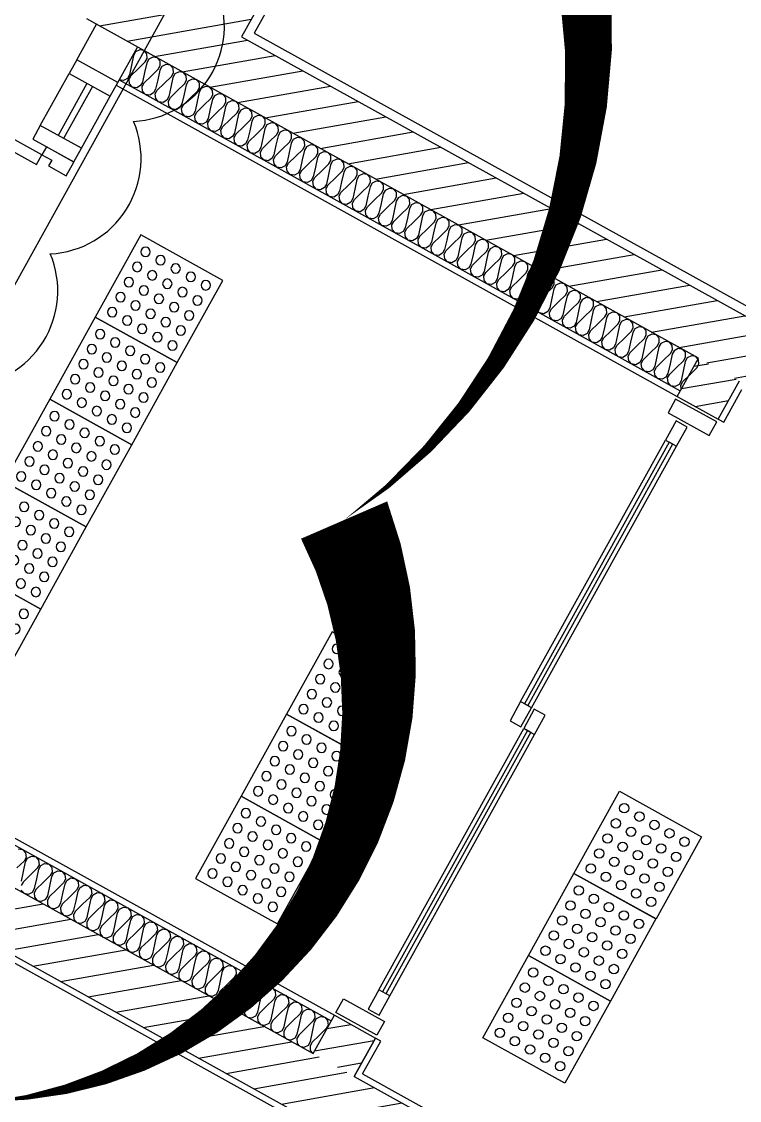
# Model space of a CAD drawing. Header units: millimetres. Extents: x -21000 to 567700, y 435000 to 850800.
# Drawn here: x 245505 to 247800, y 618863 to 622309 of the extents above; entities that cross this region are included whole.
import ezdxf
from ezdxf.xclip import XClip

# ---------------------------------------------------------------- set-up
doc = ezdxf.new("R2010")
doc.units = ezdxf.units.MM
doc.header["$LTSCALE"] = 700
doc.header["$XCLIPFRAME"] = 2
doc.linetypes.add('AB_Pbase$0$주차장기둥$0$CEN', pattern=[62, 60, -1, 0, -1])
doc.layers.get('0').update_dxf_attribs({"color": 2})
doc.layers.get('Defpoints').update_dxf_attribs({"color": 171})
for name, color, linetype in [('AB_Pbase$0$DOOR', 4, 'Continuous'), ('AB_Pbase$0$ELE9', 9, 'Continuous'), ('AB_Pbase$0$FIN', 6, 'Continuous'), ('AB_Pbase$0$HAT-BR', 5, 'Continuous'), ('AB_Pbase$0$INS', 8, 'Continuous'), ('AB_Pbase$0$WAL', 3, 'Continuous'), ('AB_Pbase$0$WIN', 4, 'Continuous'), ('AB_Pbase$0$점자블럭', 5, 'Continuous'), ('AB_Pbase$0$주차장기둥$0$CEN_P', 244, 'AB_Pbase$0$주차장기둥$0$CEN')]:
    doc.layers.add(name, color=color, linetype=linetype)

# ---------------------------------------------------------------- blocks, each defined once
blk = doc.blocks.new('AB_Pbase$0$점자블럭')
at = {"layer": 'AB_Pbase$0$점자블럭', "extrusion": (0, 0, -1)}
blk.add_lwpolyline([(0, 0), (300, 0), (300, 300), (0, 300)], close=True, dxfattribs=at)
at = {"layer": 'AB_Pbase$0$점자블럭', "color": 250}
for centre in [(-260, 260), (-205, 260), (-150, 260), (-95, 260), (-40, 260), (-260, 205), (-205, 205), (-150, 205), (-95, 205), (-40, 205), (-260, 150), (-205, 150), (-150, 150), (-95, 150), (-40, 150), (-260, 95), (-205, 95), (-150, 95), (-95, 95), (-40, 95), (-260, 40), (-205, 40), (-150, 40), (-95, 40), (-40, 40)]:
    blk.add_circle(centre, 15, dxfattribs=at)
blk = doc.blocks.new('AB_Pbase$0$주차장기둥$0$cen 2bl 지하')
at = {"layer": 'AB_Pbase$0$주차장기둥$0$CEN_P', "color": 5}
blk.add_line((-64185.7, 73136.9), (-64185.7, 259452.9), dxfattribs=at)
blk = doc.blocks.new('AB_Pbase$0$주차장기둥')
at = {"rotation": 1.99999810188403}
blk.add_blockref('AB_Pbase$0$주차장기둥$0$cen 2bl 지하', (36991.8, -11666.7), dxfattribs=at)
blk = doc.blocks.new('AB_Pbase$0$C0DCB6AF0-flat-3_2000')
at = {"color": 4, "linetype": 'Continuous'}
for points in [[(-135.4, 1022), (-135.4, 51.4), (-170.6, 51.4), (-170.6, 1022)], [(1735.4, 1022), (1735.4, 51.4), (1770.6, 51.4), (1770.6, 1022)], [(-170.6, 15.5), (-150.1, 15.5), (-150.1, -48.6), (-200, -48.6), (-200, 51.4), (-170.6, 51.4)]]:
    blk.add_lwpolyline(points, close=True, dxfattribs=at)
blk.add_lwpolyline([(1750.1, 15.5), (1750.1, -48.6), (1800, -48.6), (1800, 51.4), (1770.6, 51.4), (1770.6, 15.5), (1750.1, 15.5), (1770.6, 15.5)], dxfattribs=at)
at = {"color": 1, "linetype": 'Continuous'}
for centre, start, end in [((-248.3, -26.2), 4.2354, 85.7635), ((1848.3, -26.2), 94.2376, 175.7658)]:
    blk.add_arc(centre, 1051.1, start, end, dxfattribs=at)
blk = doc.blocks.new('AB_Pbase')
at = {"layer": 'AB_Pbase$0$HAT-BR'}
h = blk.add_hatch(dxfattribs=at)
h.set_pattern_fill('ANSI31', color=256, scale=20, angle=145)
h.paths.add_polyline_path([(235929.4, 604527.6), (236063.8, 604661.9), (238153, 602571.6), (240063.6, 606018.4), (240229.8, 605926.3), (238280.5, 602409.7), (237010.4, 601140.3), (237826.9, 600323.4), (237692.5, 600189.1), (236741.7, 601140.4), (238029, 602427)])
h.paths.add_polyline_path([(238632.8, 599517.1), (232550.1, 593437.5), (232684.4, 593303.2), (238767.1, 599382.7)])
h.paths.add_polyline_path([(239573, 598576.4), (244422.5, 593724.3), (238339.7, 587644.8), (238205.4, 587779.2), (244153.8, 593724.4), (239438.6, 598442)])
h.paths.add_polyline_path([(253366.3, 576146.8), (254890.9, 574621.3), (254756.5, 574487), (253231.9, 576012.5)], flags=17)
h.paths.add_polyline_path([(246954.3, 581883.1), (245525.6, 580455.2), (245391.3, 580589.5), (246820, 582017.5)])
h.paths.add_polyline_path([(247173.6, 582371), (252407.6, 587602.2), (252541.9, 587467.8), (247308, 582236.6)])
h.paths.add_polyline_path([(260580.1, 582120.7), (261142.4, 583135.1), (260976.2, 583227.2), (260414, 582212.8)], flags=17)
h.paths.add_polyline_path([(263886.9, 576046.1), (264234.4, 575698.5), (264194.3, 575658.4), (265114.4, 575148.5), (265206.5, 575314.6)])
edge = h.paths.add_edge_path()
edge.add_line((263638.9, 581842.7), (261303.6, 583137.2))
edge.add_line((261303.6, 583137.2), (261395.8, 583303.3))
edge.add_line((261395.8, 583303.3), (265930.7, 580789.6))
edge.add_line((265930.7, 580789.6), (269809.1, 587786.6))
edge.add_line((269809.1, 587786.6), (269975.3, 587694.4))
edge.add_line((269975.3, 587694.4), (266096.8, 580697.5))
edge.add_line((266096.8, 580697.5), (266534.1, 580455.1))
edge.add_line((266534.1, 580455.1), (266442, 580288.9))
edge.add_line((266442, 580288.9), (263805.1, 581750.6))
edge.add_line((263638.9, 581842.7), (262485.1, 579761.3))
edge.add_line((263805.1, 581750.6), (261405.4, 577421.6))
edge.add_line((262393, 579595.1), (259935.3, 580957.4))
edge.add_line((262485.1, 579761.3), (259861.3, 581215.7))
edge.add_line((262393, 579595.1), (261239.3, 577513.7))
edge.add_line((259861.3, 581215.7), (259168.1, 579965.2))
edge.add_line((259334.3, 579873.1), (259168.1, 579965.2))
edge.add_line((259935.3, 580957.4), (259334.3, 579873.1))
edge.add_line((261239.3, 577513.7), (258615.4, 578968.1))
edge.add_line((258615.4, 578968.1), (258523.3, 578802))
edge.add_line((258523.3, 578802), (263739.4, 575910.6))
edge.add_line((263739.4, 575910.6), (263879.2, 576050.4))
edge.add_line((263879.2, 576050.4), (261405.4, 577421.6))
edge = h.paths.add_edge_path()
edge.add_line((273761.7, 610263.5), (273411.9, 610457.4))
edge.add_line((273411.9, 610457.4), (273281, 610221.2))
edge.add_line((273281, 610221.2), (271837.9, 611021.2))
edge.add_line((271837.9, 611021.2), (270579.8, 608751.5))
edge.add_line((270579.8, 608751.5), (267899.1, 610237.5))
edge.add_line((267899.1, 610237.5), (268345.1, 611042.1))
edge.add_line((268345.1, 611042.1), (267907.8, 611284.5))
edge.add_line((267907.8, 611284.5), (267461.8, 610479.9))
edge.add_line((267461.8, 610479.9), (264676.1, 612024))
edge.add_line((264676.1, 612024), (266867.4, 615977.3))
edge.add_line((266867.4, 615977.3), (266701.3, 616069.4))
edge.add_line((266701.3, 616069.4), (265295.3, 613533))
edge.add_line((265295.3, 613533), (264945.5, 613726.9))
edge.add_line((264945.5, 613726.9), (264853.4, 613560.7))
edge.add_line((264853.4, 613560.7), (265203.2, 613366.8))
edge.add_line((265203.2, 613366.8), (264417.8, 611949.9))
edge.add_line((264417.8, 611949.9), (276229.5, 605402.6))
edge.add_line((276229.5, 605402.6), (278088.8, 608756.8))
edge.add_line((278088.8, 608756.8), (278565.5, 608492.5))
edge.add_line((278565.5, 608492.5), (278798.2, 608912.4))
edge.add_line((278798.2, 608912.4), (278719.4, 608956))
edge.add_line((278719.4, 608956), (278578.9, 608702.3))
edge.add_line((278578.9, 608702.3), (278093.4, 608971.4))
edge.add_line((278093.4, 608971.4), (278825.5, 610292.1))
edge.add_line((278825.5, 610292.1), (278746.8, 610335.7))
edge.add_line((278746.8, 610335.7), (278092.3, 609155))
edge.add_line((278092.3, 609155), (277414.5, 609530.7))
edge.add_line((277414.5, 609530.7), (277370.8, 609452))
edge.add_line((277370.8, 609452), (278048.7, 609076.3))
edge.add_line((278048.7, 609076.3), (276155.5, 605660.9))
edge.add_line((276155.5, 605660.9), (275027.2, 606286.3))
edge.add_line((275027.2, 606286.3), (275473.2, 607090.9))
edge.add_line((275473.2, 607090.9), (275394.5, 607134.6))
edge.add_line((275394.5, 607134.6), (274948.5, 606329.9))
edge.add_line((274948.5, 606329.9), (274668.6, 606485.1))
edge.add_line((274668.6, 606485.1), (275114.6, 607289.7))
edge.add_line((275114.6, 607289.7), (275035.9, 607333.3))
edge.add_line((275035.9, 607333.3), (274589.9, 606528.7))
edge.add_line((274589.9, 606528.7), (270746, 608659.4))
edge.add_line((270746, 608659.4), (271911.9, 610762.9))
edge.add_line((271911.9, 610762.9), (273538.7, 609861.1))
edge.add_line((273538.7, 609861.1), (273766.6, 610272.2))
h.paths.add_polyline_path([(249823.9, 630123.9), (248214.6, 631015.9), (248122.5, 630849.7), (249731.8, 629957.7)])
h.paths.add_polyline_path([(264448.6, 621462.8), (264706.6, 621319.7), (264798.7, 621485.9), (263959.1, 621951.3), (263866.9, 621785.1), (264282.4, 621554.9), (263271.6, 619731.3), (263437.7, 619639.2)])
h.paths.add_polyline_path([(269499.6, 619034.5), (268660, 619499.9), (268567.9, 619333.7), (269048.9, 619067.1), (267972.6, 617125.4), (268138.8, 617033.3), (269215.1, 618975), (269407.5, 618868.3)])
h.paths.add_polyline_path([(278950.9, 618872.1), (277573.4, 619635.6), (275440.2, 615787.3), (272265.3, 617547.2), (272173.2, 617381), (274499.7, 616091.4), (273527.6, 614337.8), (273693.8, 614245.7), (274665.9, 615999.3), (276004, 615257.5), (276166.4, 615550.5), (275676.7, 615822), (277647.4, 619377.4), (278858.8, 618705.9)])
h.paths.add_polyline_path([(271683.5, 616497.6), (271517.4, 616589.7), (270492, 614739.9), (270658.2, 614647.8)])
h.paths.add_polyline_path([(266121, 619581), (265095.6, 617731.2), (264929.4, 617823.3), (265954.8, 619673.1)])
h.paths.add_polyline_path([(264405.1, 617124.9), (264497.2, 617291.1), (264296.1, 617402.6), (264203.9, 617236.4)])
edge = h.paths.add_edge_path()
edge.add_line((261140, 623342.4), (261232.1, 623508.6))
edge.add_line((261232.1, 623508.6), (257484.4, 625586))
edge.add_line((257484.4, 625586), (257392.3, 625419.8))
edge.add_line((257392.3, 625419.8), (258756.7, 624663.5))
edge.add_line((258756.7, 624663.5), (257030.8, 621549.9))
edge.add_line((257030.8, 621549.9), (255666.4, 622306.2))
edge.add_line((255666.4, 622306.2), (255622.7, 622227.5))
edge.add_line((255622.7, 622227.5), (256987.1, 621471.2))
edge.add_line((256987.1, 621471.2), (256735, 621016.4))
edge.add_line((256735, 621016.4), (256813.8, 620972.7))
edge.add_line((256813.8, 620972.7), (258835.4, 624619.9))
edge.add_line((258835.4, 624619.9), (261140, 623342.4))
h.paths.add_polyline_path([(252295.3, 623557.4), (252251.7, 623478.7), (252800.5, 623174.5), (252844.1, 623253.2)], flags=17)
h.paths.add_polyline_path([(278024, 614023.5), (278741.6, 615317.9), (277798.7, 613617.1), (277877.5, 613573.4), (278119.7, 614010.5), (279335.4, 613336.6), (279379.1, 613415.3), (278163.4, 614089.2), (278820.3, 615274.3), (278741.6, 615317.9)])
h.paths.add_polyline_path([(276999.8, 611990.1), (277047.9, 611963.4), (276926.7, 611744.8), (276799.9, 611815.1), (277163.5, 612471), (277242.2, 612427.4)], flags=17)
h.paths.add_polyline_path([(275349.5, 612653.4), (275456.1, 612845.8), (275766.5, 612673.7), (275659.8, 612481.3)], flags=17)
h.paths.add_polyline_path([(274915.1, 612859.8), (274748.9, 612952), (274506.5, 612514.6), (274672.7, 612422.5)], flags=17)
h.paths.add_polyline_path([(279024.5, 610867.8), (280144.5, 612888.1), (280223.2, 612844.5), (279103.3, 610824.1)])
h.paths.add_polyline_path([(279601.8, 610547.8), (280721.7, 612568.2), (280800.4, 612524.5), (279680.5, 610504.2)])
edge = h.paths.add_edge_path()
edge.add_line((268115.9, 579441.1), (268710.6, 579111.4))
edge.add_line((268710.6, 579111.4), (268676.7, 579050.2))
edge.add_line((268676.7, 579050.2), (271436.1, 577520.6))
edge.add_line((271436.1, 577520.6), (271470, 577581.9))
edge.add_line((271470, 577581.9), (271528.2, 577686.8))
edge.add_line((271528.2, 577686.8), (268174.1, 579546.1))
edge.add_line((268174.1, 579546.1), (268115.9, 579441.1))
h.paths.add_polyline_path([(252546, 576288.4), (251117.3, 574860.5), (254615.6, 571360.4), (257807.1, 577118), (257640.9, 577210.2), (255736.8, 573775), (255682.7, 573829.2), (255548.3, 573694.9), (255641, 573602.1), (254521.2, 571582.1), (251315.3, 574789.7), (252680.4, 576154.1)])
h.paths.add_polyline_path([(254748.7, 622094.5), (254457.8, 621569.8), (254624, 621477.7), (254914.9, 622002.4)], flags=17)
h.paths.add_polyline_path([(260390.1, 620339.5), (260224, 620431.6), (261377.8, 622513.2), (261544, 622421.1)])
h.paths.add_polyline_path([(246694.2, 601788.4), (244262.8, 603136.2), (244354.9, 603302.4), (246786.3, 601954.6)])
h.paths.add_polyline_path([(264513.8, 616681.6), (263362.4, 614604.4), (263948.4, 614279.6), (263856.3, 614113.4), (262500.6, 614864.9), (262592.7, 615031.1), (263196.2, 614696.5), (264347.6, 616773.8)])
h.paths.add_polyline_path([(251505.8, 616203), (251413.7, 616036.9), (267384.3, 607184.2), (267476.4, 607350.4)])
h.paths.add_polyline_path([(271057.7, 605148), (274188.8, 603412.4), (272429, 600237.5), (270189.9, 601478.7), (270097.8, 601312.5), (274624, 598803.6), (274716.1, 598969.8), (272595.1, 600145.4), (274355, 603320.3), (277464.3, 601596.8), (270405.5, 588862.3), (265870.5, 591376.1), (265778.4, 591209.9), (270479.5, 588604), (277722.6, 601670.9), (271149.8, 605314.2)])
h.paths.add_polyline_path([(255481.8, 630440.5), (255389.7, 630274.4), (255792, 630051.4), (254296.4, 627353.1), (254375.1, 627309.5), (255870.8, 630007.7), (258726.4, 628424.8), (257230.8, 625726.6), (257396.9, 625634.5), (258984.7, 628498.9)])
h.paths.add_polyline_path([(252754.7, 624571.9), (253714.6, 626303.6), (253793.4, 626260), (252833.4, 624528.2)])
h.paths.add_polyline_path([(271454, 617733.9), (271546.1, 617900.1), (271143.9, 618123.1), (271051.8, 617956.9)])
h.paths.add_polyline_path([(274129.6, 612597.8), (274173.2, 612676.5), (272975, 613340.7), (272679.2, 612807.2), (272845.4, 612715.1), (273097.5, 613169.9)], flags=17)
h.paths.add_polyline_path([(261119, 615848), (261285.2, 615755.9), (262691.1, 618292.3), (262525, 618384.4)])
h.paths.add_polyline_path([(261302.7, 615746.2), (261210.6, 615580), (261503.6, 615417.6), (261595.7, 615583.7)], flags=17)
h.paths.add_polyline_path([(260779.6, 615235.7), (260945.8, 615143.6), (260407.7, 614172.8), (247559.5, 621294.6), (247428.3, 621367.4), (245110.6, 622652.1), (245202.7, 622818.3), (246042.3, 622352.9), (246488.4, 623157.5), (246654.5, 623065.4), (246208.5, 622260.8), (248062.7, 621233), (249400.8, 623646.9), (248952.5, 623895.4), (248996.2, 623974.1), (249984.5, 623426.3), (249940.9, 623347.5), (249479.5, 623603.3), (248141.4, 621189.3), (250017.5, 620149.4), (251359.6, 622570.7), (250948.5, 622798.5), (250988.1, 622869.9), (251939.3, 622342.7), (251895.6, 622264), (251434.3, 622519.7), (250096.2, 620105.8), (252811.9, 618600.4), (253257.9, 619405.1), (253336.6, 619361.5), (252890.6, 618556.8), (253257.9, 618353.2), (254159.7, 619980), (253792.3, 620183.6), (253676, 619973.7), (253597.3, 620017.3), (253905.1, 620572.7), (254071.3, 620480.6), (253971.9, 620301.3), (254627.9, 619937.7), (254535.8, 619771.5), (254238.4, 619936.4), (253336.7, 618309.6), (254613.6, 617601.7), (255607.5, 619394.7), (255773.6, 619302.6), (254779.8, 617509.6), (260333.6, 614431.1)])
h.paths.add_polyline_path([(251257.3, 624727.3), (251091.2, 624819.4), (250887.5, 624452.1), (248071, 626013.3), (247978.9, 625847.1), (247979.1, 625847), (246827.7, 623769.8), (246993.9, 623677.6), (248145.3, 625754.9), (251552, 623866.5), (251644.1, 624032.7), (251053.7, 624359.9)])
h.paths.add_polyline_path([(239278.8, 608614.4), (239444.9, 608522.3), (239503.1, 608627.2), (240058.5, 608319.4), (240150.6, 608485.5), (239595.2, 608793.4), (239937, 609410), (239416.6, 609698.5), (239373, 609619.7), (239727.2, 609423.4)], flags=17)
h.paths.add_polyline_path([(249096, 617321.6), (249188.1, 617487.8), (246328.1, 619073.1), (246196.9, 619145.8), (244727.6, 619960.3), (244635.4, 619794.1)])
h.paths.add_polyline_path([(244912.1, 609773.6), (245004.2, 609939.8), (238523.3, 613532.3), (235245.5, 607619), (234042, 606416.1), (235434.6, 605022.7), (235569, 605157.1), (234240, 606486.8), (235318, 607564.2), (236122.2, 609014.9), (238706.7, 607582.3), (238270.4, 606795.2), (238991.9, 606395.2), (239084, 606561.4), (238528.6, 606869.2), (239047.4, 607805.1), (238881.2, 607897.2), (238798.8, 607748.5), (238357.1, 607993.3), (239086.7, 609309.6), (239008, 609353.3), (238278.4, 608037), (236214.3, 609181.1), (238509.9, 613322.4), (242795.5, 610946.9), (241038.1, 607776.4), (241204.2, 607684.3), (242961.7, 610854.8)])
h.paths.add_polyline_path([(254770.9, 631457.8), (254937, 631365.6), (255145.7, 631742.1), (254979.5, 631834.2)])
h.paths.add_polyline_path([(254539.5, 630648.5), (254373.3, 630740.6), (254143, 630325.1), (253548.3, 630654.8), (253504.7, 630576.1), (254099.4, 630246.4), (253042.5, 628339.7), (251765.6, 629047.6), (252822.5, 630954.2), (252848.7, 630939.7), (252892.3, 631018.4), (252787.4, 631076.6), (251686.9, 629091.2), (250436.1, 629784.5), (250344, 629618.3), (251594.7, 628925), (250494.2, 626939.6), (250599.2, 626881.5), (250642.8, 626960.2), (250616.6, 626974.7), (251673.5, 628881.4), (252950.4, 628173.6), (251893.5, 626266.9), (251298.8, 626596.6), (251255.1, 626517.9), (251849.9, 626188.2), (251488.7, 625536.6), (251654.9, 625444.5)])
h = blk.add_hatch(dxfattribs=at)
h.set_pattern_fill('ANSI31', color=256, scale=20, angle=145)
h.set_pattern_definition([(190, (-10811.924, 509606.45), (11.026659, -62.535292), [])])
h.paths.add_polyline_path([(247600.8, 621111.7), (247668.6, 621234.2), (247799.8, 621161.4), (247732, 621039)])
h = blk.add_hatch(dxfattribs=at)
h.set_pattern_fill('ANSI31', color=256, scale=20, angle=145)
h.set_pattern_definition([(190, (-11817.737, 510163.98), (11.02666, -62.535292), [])])
h.paths.add_polyline_path([(246437.2, 619012.6), (246505.1, 619135.1), (246636.3, 619062.3), (246568.4, 618939.9)])
at = {"layer": 'AB_Pbase$0$ELE9'}
for p, q in [((245565.3, 621977, 0), (245657.4, 622143.2, 0)), ((245696.5, 621904.3, 0), (245788.6, 622070.5, 0)), ((247100.5, 620137), (247563.5, 620972.3)), ((247135.5, 620117.6), (247598.5, 620952.9)), ((246647.3, 619216.3), (247110.3, 620051.6)), ((246682.3, 619196.9), (247145.3, 620032.2))]:
    blk.add_line(p, q, dxfattribs=at)
at = {"layer": 'AB_Pbase$0$FIN'}
for p, q in [((248157, 625714.1), (246249.3, 622272.5)), ((246249.3, 622272.5), (248051, 621273.7)), ((245817.7, 622122.9), (247610.5, 621129.2, 0)), ((245808, 622105.5), (247600.8, 621111.7, 0)), ((247600.8, 621111.7), (247648.9, 621085)), ((247749.5, 621029.3), (247807.6, 621134.2, 0)), ((247732, 621039), (247749.5, 621029.3)), ((242622.9, 620886.9), (249200, 617241.1)), ((244702.6, 620111.3, 0), (246495.4, 619117.6)), ((244712.3, 620128.8, 0), (246505.1, 619135.1)), ((246595.6, 618947.7), (246653.8, 619052.6)), ((246653.8, 619052.6), (246636.3, 619062.3)), ((246595.6, 618947.7), (249311.5, 617442.2))]:
    blk.add_line(p, q, dxfattribs=at)
at = {"layer": 'AB_Pbase$0$INS', "elevation": 0}
blk.add_lwpolyline([(247613.5, 621134.7), (247612.2, 621147.5), (247618.6, 621159), (247641, 621180.9), (247663.4, 621202.8), (247669.8, 621214.3), (247669.3, 621228.3), (247660.1, 621238.9), (247646.2, 621241.1), (247633.1, 621234.7), (247626.7, 621223.1), (247620, 621192.5), (247613.3, 621161.9), (247606.9, 621150.4), (247594.8, 621143.4), (247580.9, 621145.6), (247571.7, 621156.2), (247570.2, 621170.7), (247576.6, 621182.3), (247599, 621204.2), (247621.4, 621226), (247627.8, 621237.6), (247627.3, 621251.6), (247618.1, 621262.2), (247604.2, 621264.4), (247591.1, 621257.9), (247584.7, 621246.4), (247578, 621215.8), (247571.3, 621185.2), (247564.9, 621173.6), (247552.8, 621166.6), (247538.9, 621168.8), (247529.7, 621179.4), (247528.2, 621194), (247534.6, 621205.6), (247557, 621227.4), (247579.4, 621249.3), (247585.8, 621260.8), (247585.3, 621274.8), (247576.1, 621285.4), (247562.3, 621287.6), (247549.1, 621281.2), (247542.7, 621269.7), (247536, 621239.1), (247529.3, 621208.5), (247522.9, 621196.9), (247510.8, 621189.9), (247497, 621192.1), (247487.7, 621202.7), (247486.2, 621217.3), (247492.6, 621228.8), (247515, 621250.7), (247537.4, 621272.6), (247543.8, 621284.1), (247543.4, 621298.1), (247534.1, 621308.7), (247520.3, 621310.9), (247507.1, 621304.5), (247500.7, 621292.9), (247494, 621262.3), (247487.4, 621231.7), (247481, 621220.2), (247468.8, 621213.2), (247455, 621215.4), (247445.8, 621226), (247444.2, 621240.5), (247450.6, 621252.1), (247473, 621274), (247495.5, 621295.8), (247501.9, 621307.4), (247501.4, 621321.4), (247492.2, 621332), (247478.3, 621334.2), (247465.1, 621327.8), (247458.7, 621316.2), (247452.1, 621285.6), (247445.4, 621255), (247439, 621243.5), (247426.9, 621236.5), (247413, 621238.7), (247403.8, 621249.3), (247402.2, 621263.8), (247408.6, 621275.4), (247431.1, 621297.2), (247453.5, 621319.1), (247459.9, 621330.7), (247459.4, 621344.6), (247450.2, 621355.2), (247436.3, 621357.4), (247423.1, 621351), (247416.7, 621339.5), (247410.1, 621308.9), (247403.4, 621278.3), (247397, 621266.7), (247384.9, 621259.7), (247371, 621261.9), (247361.8, 621272.5), (247360.3, 621287.1), (247366.7, 621298.6), (247389.1, 621320.5), (247411.5, 621342.4), (247417.9, 621353.9), (247417.4, 621367.9), (247408.2, 621378.5), (247394.3, 621380.7), (247381.2, 621374.3), (247374.8, 621362.7), (247368.1, 621332.1), (247361.4, 621301.5), (247355, 621290), (247342.9, 621283), (247329, 621285.2), (247319.8, 621295.8), (247318.3, 621310.4), (247324.7, 621321.9), (247347.1, 621343.8), (247369.5, 621365.7), (247375.9, 621377.2), (247375.4, 621391.2), (247366.2, 621401.8), (247352.3, 621404), (247339.2, 621397.6), (247332.8, 621386), (247326.1, 621355.4), (247319.4, 621324.8), (247313, 621313.3), (247300.9, 621306.3), (247287, 621308.5), (247277.8, 621319.1), (247276.3, 621333.6), (247282.7, 621345.2), (247305.1, 621367.1), (247327.5, 621388.9), (247333.9, 621400.5), (247333.5, 621414.5), (247324.2, 621425.1), (247310.4, 621427.3), (247297.2, 621420.8), (247290.8, 621409.3), (247284.1, 621378.7), (247277.5, 621348.1), (247271.1, 621336.5), (247258.9, 621329.5), (247245.1, 621331.7), (247235.9, 621342.3), (247234.3, 621356.9), (247240.7, 621368.4), (247263.1, 621390.3), (247285.6, 621412.2), (247292, 621423.7), (247291.5, 621437.7), (247282.3, 621448.3), (247268.4, 621450.5), (247255.2, 621444.1), (247248.8, 621432.6), (247242.1, 621402), (247235.5, 621371.4), (247229.1, 621359.8), (247217, 621352.8), (247203.1, 621355), (247193.9, 621365.6), (247192.3, 621380.2), (247198.7, 621391.7), (247221.2, 621413.6), (247243.6, 621435.5), (247250, 621447), (247249.5, 621461), (247240.3, 621471.6), (247226.4, 621473.8), (247213.2, 621467.4), (247206.8, 621455.8), (247200.2, 621425.2), (247193.5, 621394.6), (247187.1, 621383.1), (247175, 621376.1), (247161.1, 621378.3), (247151.9, 621388.9), (247150.4, 621403.4), (247156.8, 621415), (247179.2, 621436.9), (247201.6, 621458.7), (247208, 621470.3), (247207.5, 621484.3), (247198.3, 621494.9), (247184.4, 621497.1), (247171.3, 621490.6), (247164.9, 621479.1), (247158.2, 621448.5), (247151.5, 621417.9), (247145.1, 621406.4), (247133, 621399.3), (247119.1, 621401.6), (247109.9, 621412.1), (247108.4, 621426.7), (247114.8, 621438.3), (247137.2, 621460.1), (247159.6, 621482), (247166, 621493.6), (247165.5, 621507.5), (247156.3, 621518.1), (247142.4, 621520.3), (247129.3, 621513.9), (247122.9, 621502.4), (247116.2, 621471.8), (247109.5, 621441.2), (247103.1, 621429.6), (247091, 621422.6), (247077.1, 621424.8), (247067.9, 621435.4), (247066.4, 621450), (247072.8, 621461.5), (247095.2, 621483.4), (247117.6, 621505.3), (247124, 621516.8), (247123.5, 621530.8), (247114.3, 621541.4), (247100.5, 621543.6), (247087.3, 621537.2), (247080.9, 621525.6), (247074.2, 621495), (247067.5, 621464.4), (247061.1, 621452.9), (247049, 621445.9), (247035.2, 621448.1), (247025.9, 621458.7), (247024.4, 621473.3), (247030.8, 621484.8), (247053.2, 621506.7), (247075.6, 621528.6), (247082, 621540.1), (247081.6, 621554.1), (247072.3, 621564.7), (247058.5, 621566.9), (247045.3, 621560.5), (247038.9, 621548.9), (247032.2, 621518.3), (247025.6, 621487.7), (247019.2, 621476.2), (247007, 621469.2), (246993.2, 621471.4), (246984, 621482), (246982.4, 621496.5), (246988.8, 621508.1), (247011.2, 621529.9), (247033.7, 621551.8), (247040.1, 621563.4), (247039.6, 621577.4), (247030.4, 621588), (247016.5, 621590.2), (247003.3, 621583.7), (246996.9, 621572.2), (246990.3, 621541.6), (246983.6, 621511), (246977.2, 621499.4), (246965.1, 621492.4), (246951.2, 621494.6), (246942, 621505.2), (246940.4, 621519.8), (246946.8, 621531.3), (246969.3, 621553.2), (246991.7, 621575.1), (246998.1, 621586.6), (246997.6, 621600.6), (246988.4, 621611.2), (246974.5, 621613.4), (246961.3, 621607), (246954.9, 621595.5), (246948.3, 621564.9), (246941.6, 621534.3), (246935.2, 621522.7), (246923.1, 621515.7), (246909.2, 621517.9), (246900, 621528.5), (246898.5, 621543.1), (246904.9, 621554.6), (246927.3, 621576.5), (246949.7, 621598.4), (246956.1, 621609.9), (246955.6, 621623.9), (246946.4, 621634.5), (246932.5, 621636.7), (246919.4, 621630.3), (246913, 621618.7), (246906.3, 621588.1), (246899.6, 621557.5), (246893.2, 621546), (246881.1, 621539), (246867.2, 621541.2), (246858, 621551.8), (246856.5, 621566.3), (246862.9, 621577.9), (246885.3, 621599.8), (246907.7, 621621.6), (246914.1, 621633.2), (246913.6, 621647.2), (246904.4, 621657.8), (246890.5, 621660), (246877.4, 621653.5), (246871, 621642), (246864.3, 621611.4), (246857.6, 621580.8), (246851.2, 621569.3), (246839.1, 621562.2), (246825.3, 621564.4), (246816, 621575), (246814.5, 621589.6), (246820.9, 621601.2), (246843.3, 621623), (246865.7, 621644.9), (246872.1, 621656.5), (246871.7, 621670.4), (246862.4, 621681), (246848.6, 621683.2), (246835.4, 621676.8), (246829, 621665.3), (246822.3, 621634.7), (246815.7, 621604.1), (246809.3, 621592.5), (246797.1, 621585.5), (246783.3, 621587.7), (246774.1, 621598.3), (246772.5, 621612.9), (246778.9, 621624.4), (246801.3, 621646.3), (246823.8, 621668.2), (246830.2, 621679.7), (246829.7, 621693.7), (246820.5, 621704.3), (246806.6, 621706.5), (246793.4, 621700.1), (246787, 621688.5), (246780.3, 621657.9), (246773.7, 621627.3), (246767.3, 621615.8), (246755.2, 621608.8), (246741.3, 621611), (246732.1, 621621.6), (246730.5, 621636.2), (246736.9, 621647.7), (246759.4, 621669.6), (246781.8, 621691.5), (246788.2, 621703), (246787.7, 621717), (246778.5, 621727.6), (246764.6, 621729.8), (246751.4, 621723.4), (246745, 621711.8), (246738.4, 621681.2), (246731.7, 621650.6), (246725.3, 621639.1), (246713.2, 621632.1), (246699.3, 621634.3), (246690.1, 621644.9), (246688.6, 621659.4), (246695, 621671), (246717.4, 621692.8), (246739.8, 621714.7), (246746.2, 621726.3), (246745.7, 621740.3), (246736.5, 621750.8), (246722.6, 621753.1), (246709.5, 621746.6), (246703.1, 621735.1), (246696.4, 621704.5), (246689.7, 621673.9), (246683.3, 621662.3), (246671.2, 621655.3), (246657.3, 621657.5), (246648.1, 621668.1), (246646.6, 621682.7), (246653, 621694.2), (246675.4, 621716.1), (246697.8, 621738), (246704.2, 621749.5), (246703.7, 621763.5), (246694.5, 621774.1), (246680.6, 621776.3), (246667.5, 621769.9), (246661.1, 621758.4), (246654.4, 621727.8), (246647.7, 621697.2), (246641.3, 621685.6), (246629.2, 621678.6), (246615.3, 621680.8), (246606.1, 621691.4), (246604.6, 621706), (246611, 621717.5), (246633.4, 621739.4), (246655.8, 621761.3), (246662.2, 621772.8), (246661.7, 621786.8), (246652.5, 621797.4), (246638.7, 621799.6), (246625.5, 621793.2), (246619.1, 621781.6), (246612.4, 621751), (246605.7, 621720.4), (246599.3, 621708.9), (246587.2, 621701.9), (246573.4, 621704.1), (246564.1, 621714.7), (246562.6, 621729.2), (246569, 621740.8), (246591.4, 621762.7), (246613.8, 621784.5), (246620.2, 621796.1), (246619.8, 621810.1), (246610.5, 621820.7), (246596.7, 621822.9), (246583.5, 621816.4), (246577.1, 621804.9), (246570.4, 621774.3), (246563.8, 621743.7), (246557.4, 621732.1), (246545.3, 621725.1), (246531.4, 621727.3), (246522.2, 621737.9), (246520.6, 621752.5), (246527, 621764.1), (246549.4, 621785.9), (246571.9, 621807.8), (246578.3, 621819.3), (246577.8, 621833.3), (246568.6, 621843.9), (246554.7, 621846.1), (246541.5, 621839.7), (246535.1, 621828.2), (246528.5, 621797.6), (246521.8, 621767), (246515.4, 621755.4), (246503.3, 621748.4), (246489.4, 621750.6), (246480.2, 621761.2), (246478.6, 621775.8), (246485, 621787.3), (246507.5, 621809.2), (246529.9, 621831.1), (246536.3, 621842.6), (246535.8, 621856.6), (246526.6, 621867.2), (246512.7, 621869.4), (246499.5, 621863), (246493.1, 621851.4), (246486.5, 621820.8), (246479.8, 621790.2), (246473.4, 621778.7), (246461.3, 621771.7), (246447.4, 621773.9), (246438.2, 621784.5), (246436.7, 621799.1), (246443.1, 621810.6), (246465.5, 621832.5), (246487.9, 621854.3), (246494.3, 621865.9), (246493.8, 621879.9), (246484.6, 621890.5), (246470.7, 621892.7), (246457.6, 621886.3), (246451.2, 621874.7), (246444.5, 621844.1), (246437.8, 621813.5), (246431.4, 621802), (246419.3, 621795), (246405.4, 621797.2), (246396.2, 621807.8), (246394.7, 621822.3), (246401.1, 621833.9), (246423.5, 621855.7), (246445.9, 621877.6), (246452.3, 621889.2), (246451.8, 621903.1), (246442.6, 621913.7), (246428.7, 621915.9), (246415.6, 621909.5), (246409.2, 621898), (246402.5, 621867.4), (246395.8, 621836.8), (246389.4, 621825.2), (246377.3, 621818.2), (246363.5, 621820.4), (246354.2, 621831), (246352.7, 621845.6), (246359.1, 621857.1), (246381.5, 621879), (246403.9, 621900.9), (246410.3, 621912.4), (246409.9, 621926.4), (246400.6, 621937), (246386.8, 621939.2), (246373.6, 621932.8), (246367.2, 621921.2), (246360.5, 621890.6), (246353.9, 621860), (246347.5, 621848.5), (246335.3, 621841.5), (246321.5, 621843.7), (246312.3, 621854.3), (246310.7, 621868.9), (246317.1, 621880.4), (246339.5, 621902.3), (246362, 621924.2), (246368.4, 621935.7), (246367.9, 621949.7), (246358.7, 621960.3), (246344.8, 621962.5), (246331.6, 621956.1), (246325.2, 621944.5), (246318.5, 621913.9), (246311.9, 621883.3), (246305.5, 621871.8), (246293.4, 621864.8), (246279.5, 621867), (246270.3, 621877.6), (246268.7, 621892.1), (246275.1, 621903.7), (246297.6, 621925.6), (246320, 621947.4), (246326.4, 621959), (246325.9, 621973), (246316.7, 621983.6), (246302.8, 621985.8), (246289.6, 621979.3), (246283.2, 621967.8), (246276.6, 621937.2), (246269.9, 621906.6), (246263.5, 621895), (246251.4, 621888), (246237.5, 621890.2), (246228.3, 621900.8), (246226.8, 621915.4), (246233.2, 621926.9), (246255.6, 621948.8), (246278, 621970.7), (246284.4, 621982.2), (246283.9, 621996.2), (246274.7, 622006.8), (246260.8, 622009), (246247.7, 622002.6), (246241.3, 621991.1), (246234.6, 621960.5), (246227.9, 621929.9), (246221.5, 621918.3), (246209.4, 621911.3), (246195.5, 621913.5), (246186.3, 621924.1), (246184.8, 621938.7), (246191.2, 621950.2), (246213.6, 621972.1), (246236, 621994), (246242.4, 622005.5), (246241.9, 622019.5), (246232.7, 622030.1), (246218.8, 622032.3), (246205.7, 622025.9), (246199.3, 622014.3), (246192.6, 621983.7), (246185.9, 621953.1), (246179.5, 621941.6), (246167.4, 621934.6), (246153.5, 621936.8), (246144.3, 621947.4), (246142.8, 621961.9), (246149.2, 621973.5), (246171.6, 621995.4), (246194, 622017.2), (246200.4, 622028.8), (246199.9, 622042.8), (246190.7, 622053.4), (246176.9, 622055.6), (246163.7, 622049.1), (246157.3, 622037.6), (246150.6, 622007), (246143.9, 621976.4), (246137.5, 621964.9), (246125.4, 621957.9), (246111.6, 621960.1), (246102.3, 621970.6), (246100.8, 621985.2), (246107.2, 621996.8), (246129.6, 622018.6), (246152, 622040.5), (246158.4, 622052.1), (246158, 622066), (246148.7, 622076.6), (246134.9, 622078.8), (246121.7, 622072.4), (246115.3, 622060.9), (246108.6, 622030.3), (246102, 621999.7), (246095.6, 621988.1), (246083.5, 621981.1), (246069.6, 621983.3), (246060.4, 621993.9), (246058.8, 622008.5), (246065.2, 622020), (246087.6, 622041.9), (246110.1, 622063.8), (246116.5, 622075.3), (246116, 622089.3), (246106.8, 622099.9), (246092.9, 622102.1), (246079.7, 622095.7), (246073.3, 622084.1), (246066.7, 622053.5), (246060, 622022.9), (246053.6, 622011.4), (246041.5, 622004.4), (246027.6, 622006.6), (246018.4, 622017.2), (246016.9, 622031.8), (246023.3, 622043.3), (246045.7, 622065.2), (246068.1, 622087.1), (246074.5, 622098.6), (246074, 622112.6), (246064.8, 622123.2), (246050.9, 622125.4), (246037.7, 622119), (246031.3, 622107.4), (246024.7, 622076.8), (246018, 622046.2), (246011.6, 622034.7), (245999.5, 622027.7), (245985.6, 622029.9), (245976.4, 622040.5), (245974.9, 622055), (245981.3, 622066.6), (246003.7, 622088.5), (246026.1, 622110.3), (246032.5, 622121.9), (246032, 622135.9), (246022.8, 622146.5), (246008.9, 622148.7), (245995.8, 622142.2), (245989.4, 622130.7), (245982.7, 622100.1), (245976, 622069.5), (245969.6, 622057.9), (245957.5, 622050.9), (245943.6, 622053.1), (245934.4, 622063.7), (245932.9, 622078.3), (245939.3, 622089.8), (245961.7, 622111.7), (245984.1, 622133.6), (245990.5, 622145.1), (245990, 622159.1), (245980.8, 622169.7), (245966.9, 622171.9), (245953.8, 622165.5), (245947.4, 622154), (245940.7, 622123.4), (245934, 622092.8), (245927.6, 622081.2), (245915.5, 622074.2), (245901.7, 622076.4), (245892.4, 622087), (245890.9, 622101.6), (245897.3, 622113.1), (245919.7, 622135), (245942.1, 622156.9), (245948.5, 622168.4), (245948.1, 622182.4), (245938.8, 622193), (245925, 622195.2), (245911.8, 622188.8), (245905.4, 622177.2), (245898.7, 622146.6), (245892.1, 622116), (245885.7, 622104.5), (245873.5, 622097.5), (245859.7, 622099.7), (245850.5, 622110.3), (245848.9, 622124.8), (245855.3, 622136.4), (245877.7, 622158.3), (245900.2, 622180.1), (245906.6, 622191.7), (245906.1, 622205.7), (245896.9, 622216.3), (245883, 622218.5), (245869.8, 622212), (245863.4, 622200.5), (245856.7, 622169.9), (245850.1, 622139.3), (245843.7, 622127.8), (245831.6, 622120.7), (245817.7, 622122.9)], dxfattribs=at)
at = {"layer": 'AB_Pbase$0$INS'}
for points in [[(245495, 619666.6), (245508.8, 619664.4), (245518, 619653.8), (245519.6, 619639.3), (245513.2, 619627.7), (245490.8, 619605.8)], [(245505.1, 619563.6), (245511.7, 619594.2), (245518.4, 619624.8), (245524.8, 619636.4), (245536.9, 619643.4), (245550.8, 619641.2), (245560, 619630.6), (245561.6, 619616), (245555.2, 619604.5), (245532.7, 619582.6), (245510.3, 619560.7), (245503.9, 619549.2)], [(245504.4, 619535.2), (245513.6, 619524.6), (245527.5, 619522.4), (245540.7, 619528.8), (245547.1, 619540.3), (245553.7, 619570.9), (245560.4, 619601.5), (245566.8, 619613.1), (245578.9, 619620.1), (245592.8, 619617.9), (245602, 619607.3), (245603.5, 619592.7), (245597.1, 619581.2), (245574.7, 619559.3), (245552.3, 619537.4), (245545.9, 619525.9), (245546.4, 619511.9), (245555.6, 619501.3), (245569.5, 619499.1), (245582.6, 619505.5), (245589, 619517.1), (245595.7, 619547.7), (245602.4, 619578.3), (245608.8, 619589.8), (245620.9, 619596.8), (245634.8, 619594.6), (245644, 619584), (245645.5, 619569.5), (245639.1, 619557.9), (245616.7, 619536), (245594.3, 619514.2), (245587.9, 619502.6), (245588.4, 619488.6), (245597.6, 619478), (245611.5, 619475.8), (245624.6, 619482.3), (245631, 619493.8), (245637.7, 619524.4), (245644.4, 619555), (245650.8, 619566.5), (245662.9, 619573.6), (245676.8, 619571.3), (245686, 619560.8), (245687.5, 619546.2), (245681.1, 619534.6), (245658.7, 619512.8), (245636.3, 619490.9), (245629.9, 619479.3), (245630.4, 619465.4), (245639.6, 619454.8), (245653.4, 619452.6), (245666.6, 619459), (245673, 619470.5), (245679.7, 619501.1), (245686.3, 619531.7), (245692.7, 619543.3), (245704.9, 619550.3), (245718.7, 619548.1), (245728, 619537.5), (245729.5, 619522.9), (245723.1, 619511.4), (245700.7, 619489.5), (245678.3, 619467.6), (245671.9, 619456.1), (245672.3, 619442.1), (245681.6, 619431.5), (245695.4, 619429.3), (245708.6, 619435.7), (245715, 619447.3), (245721.7, 619477.9), (245728.3, 619508.5), (245734.7, 619520), (245746.8, 619527), (245760.7, 619524.8), (245769.9, 619514.2), (245771.5, 619499.6), (245765.1, 619488.1), (245742.6, 619466.2), (245720.2, 619444.3), (245713.8, 619432.8), (245714.3, 619418.8), (245723.5, 619408.2), (245737.4, 619406), (245750.6, 619412.4), (245757, 619424), (245763.6, 619454.6), (245770.3, 619485.2), (245776.7, 619496.7), (245788.8, 619503.7), (245802.7, 619501.5), (245811.9, 619490.9), (245813.4, 619476.4), (245807, 619464.8), (245784.6, 619443), (245762.2, 619421.1), (245755.8, 619409.5), (245756.3, 619395.5), (245765.5, 619384.9), (245779.4, 619382.7), (245792.6, 619389.2), (245798.9, 619400.7), (245805.6, 619431.3), (245812.3, 619461.9), (245818.7, 619473.5), (245830.8, 619480.5), (245844.7, 619478.3), (245853.9, 619467.7), (245855.4, 619453.1), (245849, 619441.6), (245826.6, 619419.7), (245804.2, 619397.8), (245797.8, 619386.3), (245798.3, 619372.3), (245807.5, 619361.7), (245821.4, 619359.5), (245834.5, 619365.9), (245840.9, 619377.4), (245847.6, 619408), (245854.3, 619438.6), (245860.7, 619450.2), (245872.8, 619457.2), (245886.7, 619455), (245895.9, 619444.4), (245897.4, 619429.8), (245891, 619418.3), (245868.6, 619396.4), (245846.2, 619374.5), (245839.8, 619363), (245840.3, 619349), (245849.5, 619338.4), (245863.3, 619336.2), (245876.5, 619342.6), (245882.9, 619354.2), (245889.6, 619384.8), (245896.3, 619415.4), (245902.7, 619426.9), (245914.8, 619433.9), (245928.6, 619431.7), (245937.9, 619421.1), (245939.4, 619406.6), (245933, 619395), (245910.6, 619373.1), (245888.2, 619351.3), (245881.8, 619339.7), (245882.2, 619325.7), (245891.5, 619315.1), (245905.3, 619312.9), (245918.5, 619319.4), (245924.9, 619330.9), (245931.6, 619361.5), (245938.2, 619392.1), (245944.6, 619403.7), (245956.8, 619410.7), (245970.6, 619408.5), (245979.8, 619397.9), (245981.4, 619383.3), (245975, 619371.7), (245952.6, 619349.9), (245930.1, 619328), (245923.7, 619316.4), (245924.2, 619302.5), (245933.4, 619291.9), (245947.3, 619289.7), (245960.5, 619296.1), (245966.9, 619307.6), (245973.5, 619338.2), (245980.2, 619368.8), (245986.6, 619380.4), (245998.7, 619387.4), (246012.6, 619385.2), (246021.8, 619374.6), (246023.4, 619360), (246017, 619348.5), (245994.5, 619326.6), (245972.1, 619304.7), (245965.7, 619293.2), (245966.2, 619279.2), (245975.4, 619268.6), (245989.3, 619266.4), (246002.5, 619272.8), (246008.9, 619284.4), (246015.5, 619315), (246022.2, 619345.6), (246028.6, 619357.1), (246040.7, 619364.1), (246054.6, 619361.9), (246063.8, 619351.3), (246065.3, 619336.7), (246058.9, 619325.2), (246036.5, 619303.3), (246014.1, 619281.5), (246007.7, 619269.9), (246008.2, 619255.9), (246017.4, 619245.3), (246031.3, 619243.1), (246044.4, 619249.5), (246050.8, 619261.1), (246057.5, 619291.7), (246064.2, 619322.3), (246070.6, 619333.8), (246082.7, 619340.8), (246096.6, 619338.6), (246105.8, 619328), (246107.3, 619313.5), (246100.9, 619301.9), (246078.5, 619280.1), (246056.1, 619258.2), (246049.7, 619246.6), (246050.2, 619232.7), (246059.4, 619222.1), (246073.3, 619219.9), (246086.4, 619226.3), (246092.8, 619237.8), (246099.5, 619268.4), (246106.2, 619299), (246112.6, 619310.6), (246124.7, 619317.6), (246138.6, 619315.4), (246147.8, 619304.8), (246149.3, 619290.2), (246142.9, 619278.7), (246120.5, 619256.8), (246098.1, 619234.9), (246091.7, 619223.4), (246092.2, 619209.4), (246101.4, 619198.8), (246115.2, 619196.6), (246128.4, 619203), (246134.8, 619214.5), (246141.5, 619245.2), (246148.1, 619275.8), (246154.5, 619287.3), (246166.7, 619294.3), (246180.5, 619292.1), (246189.8, 619281.5), (246191.3, 619266.9), (246184.9, 619255.4), (246162.5, 619233.5), (246140.1, 619211.6), (246133.7, 619200.1), (246134.1, 619186.1), (246143.4, 619175.5), (246157.2, 619173.3), (246170.4, 619179.7), (246176.8, 619191.3), (246183.5, 619221.9), (246190.1, 619252.5), (246196.5, 619264), (246208.6, 619271), (246222.5, 619268.8), (246231.7, 619258.2), (246233.3, 619243.7), (246226.9, 619232.1), (246204.4, 619210.2), (246182, 619188.4), (246175.6, 619176.8), (246176.1, 619162.8), (246185.3, 619152.2), (246199.2, 619150), (246212.4, 619156.5), (246218.8, 619168), (246225.4, 619198.6), (246232.1, 619229.2), (246238.5, 619240.8), (246250.6, 619247.8), (246264.5, 619245.6), (246273.7, 619235), (246275.2, 619220.4), (246268.8, 619208.8), (246246.4, 619187), (246224, 619165.1), (246217.6, 619153.6), (246218.1, 619139.6), (246227.3, 619129), (246241.2, 619126.8), (246254.4, 619133.2), (246260.8, 619144.7), (246267.4, 619175.3), (246274.1, 619205.9), (246280.5, 619217.5), (246292.6, 619224.5), (246306.5, 619222.3), (246315.7, 619211.7), (246317.2, 619197.1), (246310.8, 619185.6), (246288.4, 619163.7), (246266, 619141.8), (246259.6, 619130.3), (246260.1, 619116.3), (246269.3, 619105.7), (246283.2, 619103.5), (246296.3, 619109.9), (246302.7, 619121.5), (246309.4, 619152.1), (246316.1, 619182.7), (246322.5, 619194.2), (246334.6, 619201.2), (246348.5, 619199), (246357.7, 619188.4), (246359.2, 619173.9), (246352.8, 619162.3), (246330.4, 619140.4), (246308, 619118.6), (246301.6, 619107), (246302.1, 619093), (246311.3, 619082.4), (246325.1, 619080.2), (246338.3, 619086.7), (246344.7, 619098.2), (246351.4, 619128.8), (246358.1, 619159.4), (246364.5, 619170.9), (246376.6, 619177.9), (246390.4, 619175.7), (246399.7, 619165.2), (246401.2, 619150.6), (246394.8, 619139), (246372.4, 619117.2), (246350, 619095.3), (246343.6, 619083.7), (246344, 619069.8), (246353.3, 619059.2), (246367.1, 619057), (246380.3, 619063.4), (246386.7, 619074.9), (246393.4, 619105.5), (246400, 619136.1), (246406.4, 619147.7), (246418.6, 619154.7), (246432.4, 619152.5), (246441.6, 619141.9), (246443.2, 619127.3), (246436.8, 619115.8), (246414.4, 619093.9), (246391.9, 619072), (246385.5, 619060.5), (246386, 619046.5), (246395.2, 619035.9), (246409.1, 619033.7), (246422.3, 619040.1), (246428.7, 619051.7), (246435.3, 619082.3), (246442, 619112.9), (246448.4, 619124.4), (246460.5, 619131.4), (246474.4, 619129.2), (246483.6, 619118.6), (246485.2, 619104), (246478.8, 619092.5), (246456.3, 619070.6), (246433.9, 619048.7), (246427.5, 619037.2), (246428, 619023.2), (246437.2, 619012.6)]]:
    blk.add_lwpolyline(points, dxfattribs=at)
at = {"layer": 'AB_Pbase$0$WAL'}
for p, q in [((246654.5, 623065.4), (246208.5, 622260.8)), ((247668.6, 621234.2), (245714.1, 622317.6)), ((246208.5, 622260.8), (248062.7, 621233)), ((247600.8, 621111.7), (247668.6, 621234.2)), ((247732, 621039), (247799.8, 621161.4)), ((247600.8, 621111.7), (247732, 621039)), ((244727.5, 619960.3), (246437.2, 619012.6)), ((249096, 617321.6), (244635.4, 619794.1)), ((246437.2, 619012.6), (246505.1, 619135.1)), ((246505.1, 619135.1), (246636.3, 619062.3)), ((246568.4, 618939.9), (246636.3, 619062.3)), ((246636.3, 619062.3), (246568.4, 618939.9)), ((246568.4, 618939.9), (249188.1, 617487.8))]:
    blk.add_line(p, q, dxfattribs=at)
at = {"layer": 'AB_Pbase$0$WIN'}
for p, q in [((245681.7, 622186.9, 0), (245744.7, 622300.6, 0)), ((245812.9, 622114.2, 0), (245875.9, 622227.9, 0)), ((245714.3, 622111.7, 0), (245622.2, 621945.5, 0)), ((245731.8, 622102, 0), (245639.7, 621935.8, 0)), ((247575.7, 620965.5), (247112.7, 620130.3)), ((247586.2, 620959.7), (247123.2, 620124.5)), ((247591.3, 620956.9), (247574.9, 620966)), ((247128.4, 620121.6), (247111.9, 620130.7)), ((247122.5, 620044.8), (246659.5, 619209.5)), ((247133.8, 620038.6), (247117.3, 620047.7)), ((247133, 620039), (246670, 619203.7))]:
    blk.add_line(p, q, dxfattribs=at)
for points in [[(245788.6, 622070.5), (245812.9, 622114.2), (245681.7, 622186.9), (245657.4, 622143.2)], [(245672.3, 621860.6), (245696.5, 621904.3), (245565.3, 621977), (245541.1, 621933.3)], [(247595.9, 621103), (247571.7, 621059.2), (247702.9, 620986.5), (247727.1, 621030.2)], [(247598.5, 620952.9), (247632.4, 621014.1), (247597.4, 621033.5), (247563.5, 620972.3)], [(247145.3, 620032.2), (247179.2, 620093.4), (247144.2, 620112.8), (247110.3, 620051.6)], [(246509.9, 619143.8), (246534.2, 619187.5), (246665.4, 619114.8), (246641.1, 619071.1)]]:
    blk.add_lwpolyline(points, close=True, dxfattribs=at)
for points in [[(247135.5, 620117.6), (247100.5, 620137), (247066.6, 620075.8), (247101.6, 620056.4), (247135.5, 620117.6)], [(246682.3, 619196.9), (246647.3, 619216.3), (246613.4, 619155.1), (246648.4, 619135.7), (246682.3, 619196.9)]]:
    blk.add_lwpolyline(points, dxfattribs=at)
at = {"rotation": 329.0000000345588}
blk.add_blockref('AB_Pbase$0$주차장기둥', (231892.5, 539971.5), dxfattribs=at)
at = {"xscale": -1, "rotation": 61.00000003117476}
for p in [(246003.1, 621219.9), (245857.7, 620957.5), (245712.2, 620695.1), (245566.8, 620432.7), (245421.3, 620170.3)]:
    blk.add_blockref('AB_Pbase$0$점자블럭', p, dxfattribs=at)
at = {"layer": 'AB_Pbase$0$DOOR', "xscale": -0.9999999999999989, "rotation": 60.99999603102023}
blk.add_blockref('AB_Pbase$0$C0DCB6AF0-flat-3_2000', (245532.8, 621709.2, 0), dxfattribs=at)
at = {"layer": 'AB_Pbase$0$점자블럭', "xscale": -1, "rotation": 60.99999809244767}
for p in [(246614.8, 619951.8), (246469.4, 619689.4), (246323.9, 619427)]:
    blk.add_blockref('AB_Pbase$0$점자블럭', p, dxfattribs=at)
at = {"layer": 'AB_Pbase$0$점자블럭', "rotation": 240.999998191393}
for p in [(247270.8, 619588.2), (247125.3, 619325.8), (246979.9, 619063.4)]:
    blk.add_blockref('AB_Pbase$0$점자블럭', p, dxfattribs=at)

msp = doc.modelspace()

# ---------------------------------------------------------------- block references
ref = msp.add_blockref('AB_Pbase', (0, 0))
XClip(ref).set_block_clipping_path([(-0.000000015, 445500.0000000148), (493845.7187941075, 839949.3912975936)])

# ---------------------------------------------------------------- next in the draw order: linework, layer by layer
at = {"layer": 'Defpoints', "elevation": 0}
msp.add_lwpolyline([(239394.3, 618859, 0, 300, 0.520567), (242394.3, 618859, 0, 300, 0.520567), (245394.3, 618859, 0, 300, 0.520567), (246536.3, 620717, 0, 300, 0.520567), (246536.3, 623717, 0, 300, 0.520567), (245612.5, 625793.1, 0, 300, 0.520567), (242612.5, 625793.1, 0, 300, 0.520567), (239612.5, 625793.1, 0, 300, 0.520567), (239394.3, 623011.2, 0, 300, 0.520567)], format="xyseb", close=True, dxfattribs=at)
at = {"layer": 'Defpoints'}
msp.add_lwpolyline([(242172.8, 616653.5, 0.520567), (242489.2, 617040.6, 0.520567), (242805.7, 617427.7, 0.520567), (243122.2, 617814.8, 0.520567), (243438.6, 618202, 0.520567), (243733.5, 618604.6, 0.520567), (243999.7, 619027.8, 0.520567), (244266, 619451, 0.520567), (244532.2, 619874.2, 0.520567), (244798.5, 620297.4, 0.520567), (245064.8, 620720.7, 0.520567), (245331, 621143.9, 0.520567), (245597.3, 621567.1, 0.520567), (245863.5, 621990.3, 0.520567), (246129.8, 622413.5, 0.520567)], format="xyb", dxfattribs=at)

doc.saveas('drawing.dxf')
